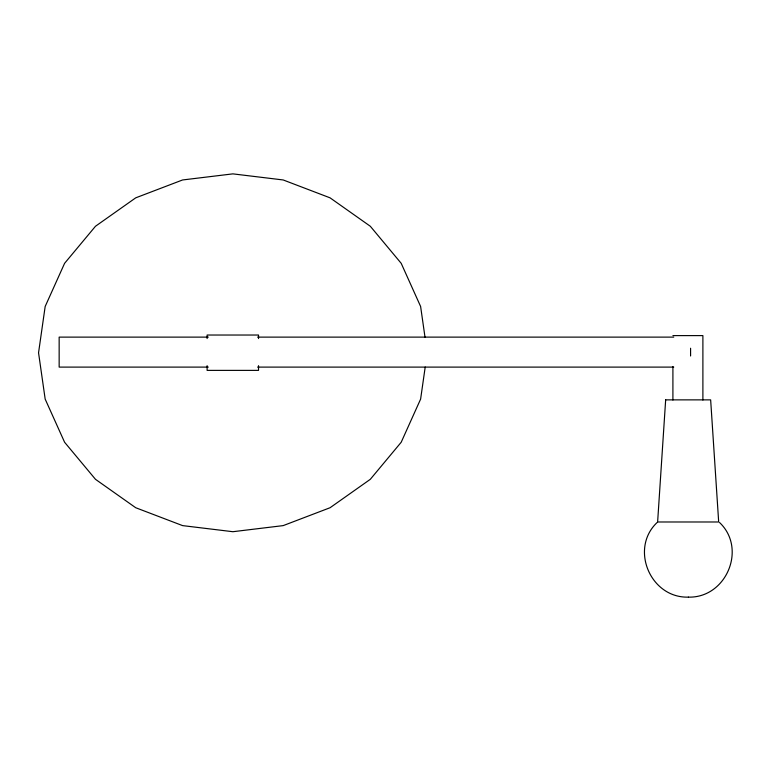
<?xml version="1.0" encoding="UTF-8"?>
<svg xmlns="http://www.w3.org/2000/svg" width="771" height="771" viewBox="0 0 771 771"><rect width="100%" height="100%" fill="white"/><g stroke="black" fill="none" stroke-linecap="round" stroke-linejoin="round"><path stroke-width="1.16" d="M425.207 367.035L420.619 399.099L401.199 442.246L370.321 479.302L330.065 507.732L283.198 525.61L232.89 531.711L182.592 525.61L135.725 507.732L95.469 479.302L64.591 442.246L45.171 399.099L38.55 352.79L45.171 306.482L64.591 263.325L95.469 226.269L135.725 197.839L182.592 179.961L232.89 173.87L283.198 179.961L330.065 197.839L370.321 226.269L401.199 263.325L420.619 306.482L425.033 337.351M657.094 522.526C629.464 548.644 650.416 598.161 688.233 597.13L688.397 597.13M688.416 597.13C726.234 598.161 747.186 548.644 719.555 522.526M672.91 335.607L702.892 335.607L702.892 400.024M208.295 337.12L59.155 337.12L59.155 367.102L208.295 367.102M257.601 337.12L673.748 337.12M257.601 367.102L673.748 367.102M690.585 348.232L690.585 355.99M672.91 366.62L672.91 400.024M258.526 338.565L258.526 335.028L207.11 335.028L207.11 338.565M258.526 365.666L258.526 370.379L207.11 370.379L207.11 365.666M665.662 399.87L657.624 521.986L718.678 521.986L710.65 399.87L665.662 399.87"/></g></svg>
